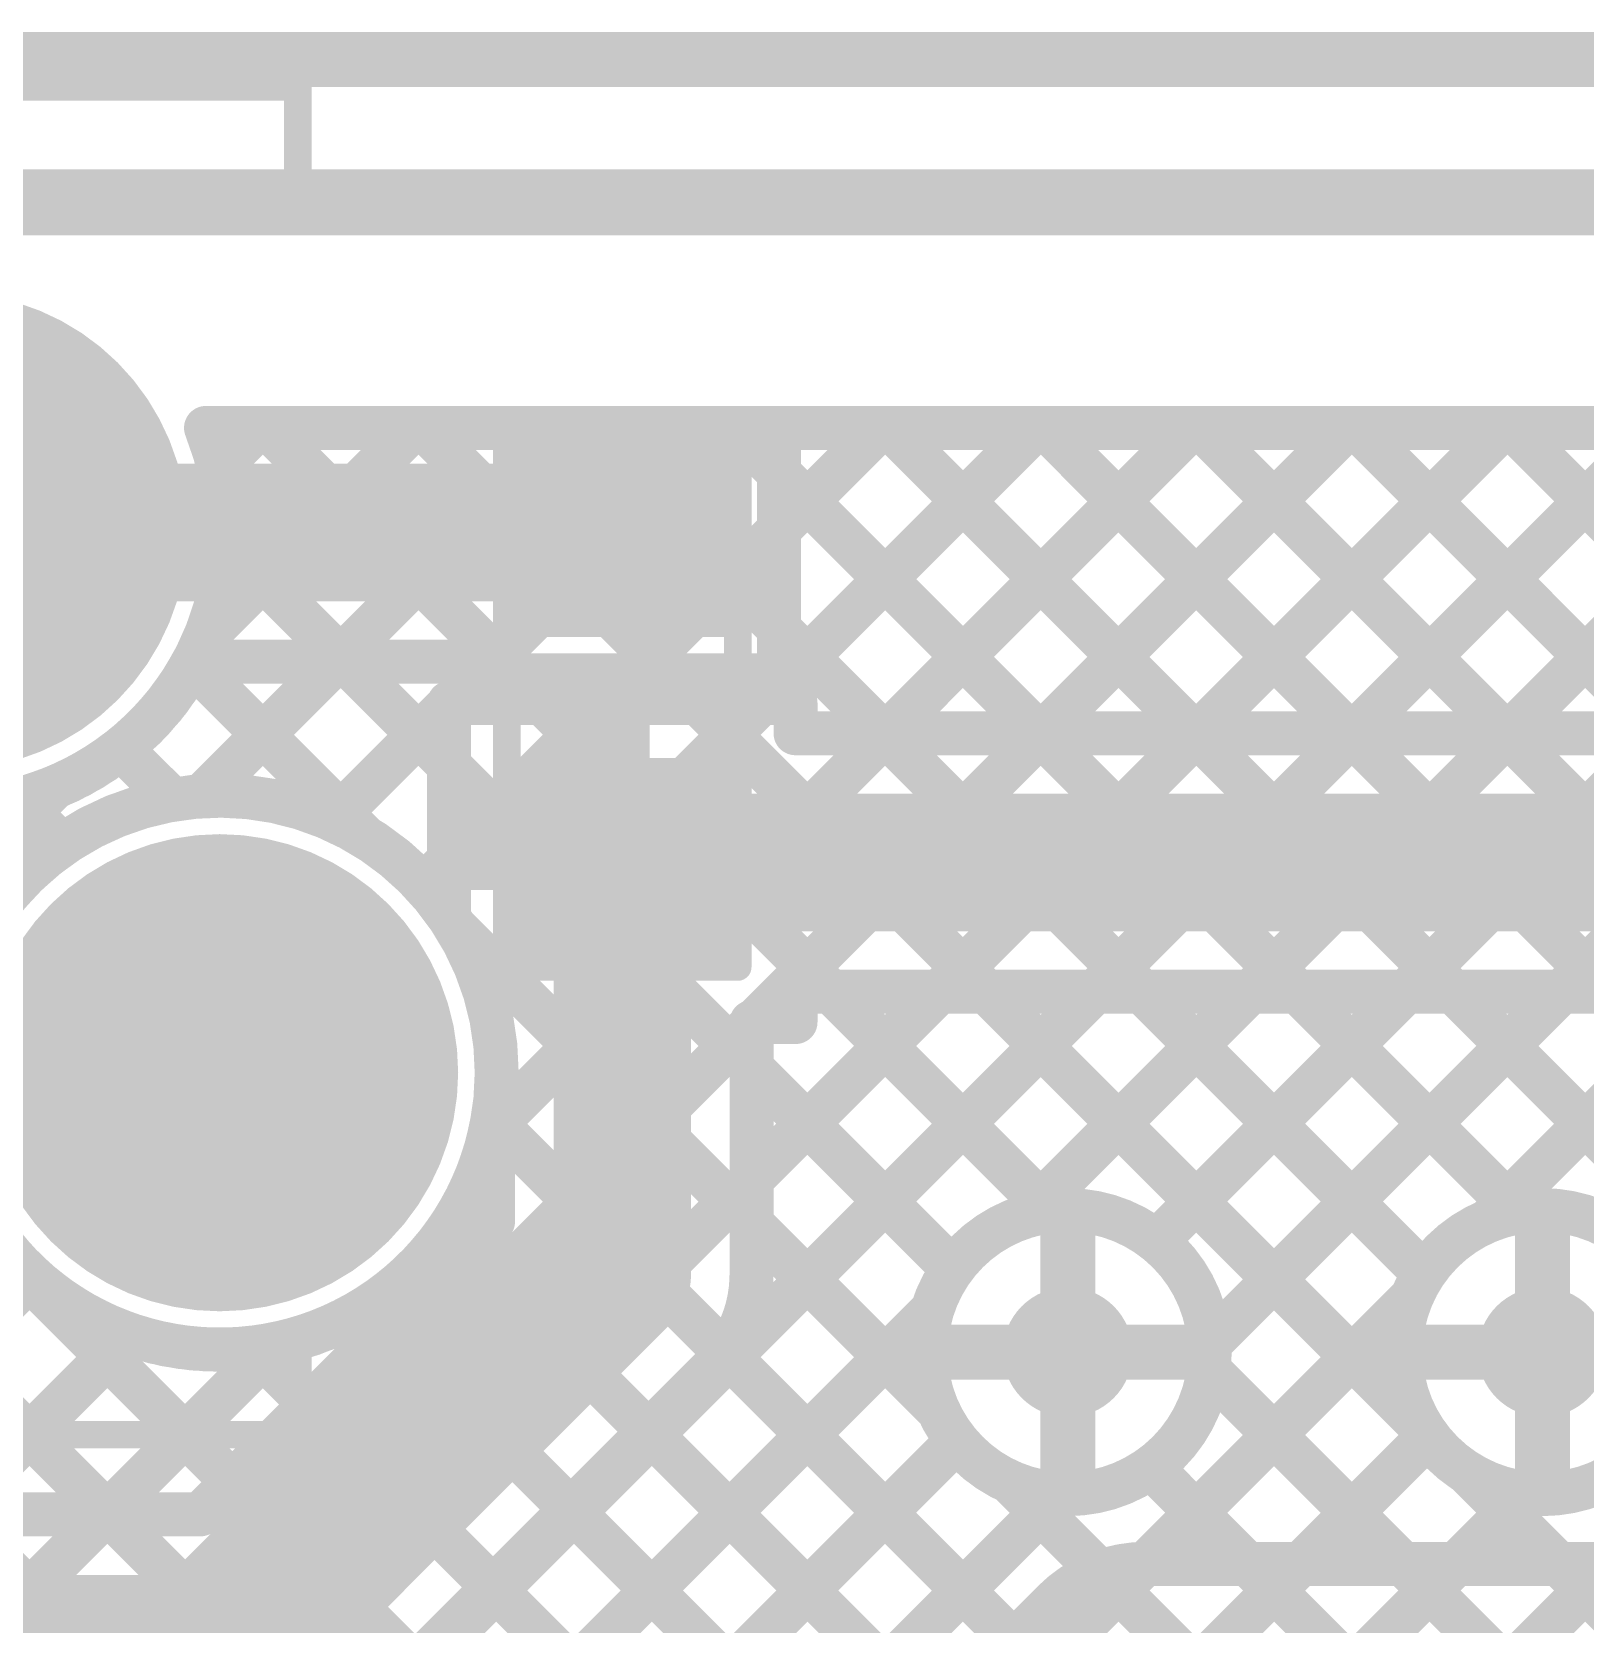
# Model space of a CAD drawing. Header units: millimetres. Extents: x 2.49 to 5.65, y 1.36 to 4.13.
# Drawn here: x 3.9036 to 4.1861, y 3.8405 to 4.13 of the extents above; entities that cross this region are included whole.
import ezdxf

# ---------------------------------------------------------------- set-up
doc = ezdxf.new("R2010")
doc.units = ezdxf.units.MM
doc.header["$MEASUREMENT"] = 0
for name, color, linetype in [('BottomLayer', 5, 'Continuous'), ('BottomSolder', 6, 'Continuous'), ('Mechanical2', 216, 'Continuous'), ('MultiLayer', 9, 'Continuous'), ('PadHoleLayer', 156, 'Continuous'), ('TopLayer', 1, 'Continuous'), ('TopOverlay', 2, 'Continuous'), ('TopPaste', 8, 'Continuous'), ('TopSolder', 216, 'Continuous'), ('ViaHoleLayer', 16, 'Continuous')]:
    doc.layers.add(name, color=color, linetype=linetype)

# ---------------------------------------------------------------- blocks, each defined once
blk = doc.blocks.new('SKHHLQA010_15')
at = {"layer": 'BottomLayer', "const_width": 0.03937}
for points in [[(-0.15748, 0.04921, 1), (-0.11811, 0.04921, 1)], [(0.11811, 0.04921, 1), (0.15748, 0.04921, 1)], [(-0.10827, -0.04921, 1), (-0.0689, -0.04921, 1)], [(0.0689, -0.04921, 1), (0.10827, -0.04921, 1)]]:
    blk.add_lwpolyline(points, format="xyb", close=True, dxfattribs=at)
at = {"layer": 'BottomSolder', "const_width": 0.04337}
for points in [[(-0.15948, 0.04921, 1), (-0.11611, 0.04921, 1)], [(0.11611, 0.04921, 1), (0.15948, 0.04921, 1)], [(-0.11027, -0.04921, 1), (-0.0669, -0.04921, 1)], [(0.0669, -0.04921, 1), (0.11027, -0.04921, 1)]]:
    blk.add_lwpolyline(points, format="xyb", close=True, dxfattribs=at)
at = {"layer": 'MultiLayer', "const_width": 0.03937}
for points in [[(-0.15748, 0.04921, 1), (-0.11811, 0.04921, 1)], [(0.11811, 0.04921, 1), (0.15748, 0.04921, 1)], [(-0.10827, -0.04921, 1), (-0.0689, -0.04921, 1)], [(0.0689, -0.04921, 1), (0.10827, -0.04921, 1)]]:
    blk.add_lwpolyline(points, format="xyb", close=True, dxfattribs=at)
at = {"layer": 'PadHoleLayer'}
for points, const_width in [([(-0.15059, 0.04921, 1), (-0.125, 0.04921, 1)], 0.02559), ([(0.125, 0.04921, 1), (0.15059, 0.04921, 1)], 0.02559), ([(-0.09843, -0.04921, 1), (-0.07874, -0.04921, 1)], 0.01969), ([(0.07874, -0.04921, 1), (0.09843, -0.04921, 1)], 0.01969)]:
    blk.add_lwpolyline(points, format="xyb", close=True, dxfattribs=dict(at, const_width=const_width))
at = {"layer": 'TopLayer', "const_width": 0.03937}
for points in [[(-0.15748, 0.04921, 1), (-0.11811, 0.04921, 1)], [(0.11811, 0.04921, 1), (0.15748, 0.04921, 1)], [(-0.10827, -0.04921, 1), (-0.0689, -0.04921, 1)], [(0.0689, -0.04921, 1), (0.10827, -0.04921, 1)]]:
    blk.add_lwpolyline(points, format="xyb", close=True, dxfattribs=at)
at = {"layer": 'TopOverlay'}
for p, q in [((-0.079, 0.04499), (-0.079, 0.02925)), ((-0.07113, 0.04499), (-0.079, 0.04499)), ((-0.0685, 0.04237), (-0.07113, 0.04499)), ((-0.00553, 0.04499), (-0.00553, 0.02925)), ((0.02595, 0.04499), (0.01546, 0.04499)), ((0.01546, 0.04499), (0.01546, 0.02925)), ((0.0417, 0.04499), (0.0417, 0.02925)), ((-0.0685, 0.03974), (-0.0685, 0.04237)), ((-0.07113, 0.03712), (-0.0685, 0.03974)), ((-0.06063, 0.03974), (-0.06326, 0.03712)), ((-0.05539, 0.03974), (-0.06063, 0.03974)), ((-0.05276, 0.03712), (-0.05539, 0.03974)), ((-0.04489, 0.03974), (-0.03964, 0.03974)), ((-0.03964, 0.03974), (-0.03702, 0.03712)), ((-0.03177, 0.03974), (-0.03177, 0.02925)), ((-0.02915, 0.03712), (-0.02652, 0.03974)), ((-0.02652, 0.03974), (-0.0239, 0.03974)), ((-0.01603, 0.03712), (-0.0134, 0.03974)), ((-0.0134, 0.03974), (-0.00553, 0.03974)), ((0.0312, 0.03712), (0.03382, 0.03974)), ((0.03382, 0.03974), (0.0417, 0.03974)), ((0.04957, 0.03974), (0.04694, 0.03712)), ((0.05744, 0.03974), (0.04957, 0.03974)), ((0.05744, 0.02662), (0.05744, 0.03974)), ((0.06269, 0.03712), (0.06531, 0.03974)), ((0.06531, 0.03974), (0.07056, 0.03974)), ((0.07056, 0.03974), (0.07318, 0.03712)), ((-0.07113, 0.03712), (-0.079, 0.03712)), ((-0.079, 0.03712), (-0.07113, 0.03712)), ((-0.0685, 0.0345), (-0.07113, 0.03712)), ((-0.06326, 0.03712), (-0.06326, 0.03187)), ((-0.05276, 0.03187), (-0.05276, 0.03712)), ((-0.03702, 0.03712), (-0.03702, 0.02925)), ((-0.03177, 0.0345), (-0.02915, 0.03712)), ((-0.01603, 0.03187), (-0.01603, 0.03712)), ((0.01546, 0.03712), (0.02071, 0.03712)), ((0.0312, 0.03187), (0.0312, 0.03712)), ((0.04694, 0.03712), (0.04694, 0.03187)), ((0.06269, 0.03187), (0.06269, 0.03712)), ((0.07318, 0.03712), (0.07318, 0.0345)), ((-0.07113, 0.02925), (-0.0685, 0.03187)), ((-0.0685, 0.03187), (-0.0685, 0.0345)), ((-0.06326, 0.03187), (-0.06063, 0.02925)), ((-0.05539, 0.02925), (-0.05276, 0.03187)), ((-0.04751, 0.03187), (-0.04489, 0.0345)), ((-0.04489, 0.02925), (-0.04751, 0.03187)), ((-0.04489, 0.0345), (-0.03702, 0.0345)), ((-0.03177, 0.02925), (-0.03177, 0.0345)), ((-0.0134, 0.02925), (-0.01603, 0.03187)), ((0.03382, 0.02925), (0.0312, 0.03187)), ((0.04694, 0.03187), (0.04957, 0.02925)), ((0.07318, 0.0345), (0.06269, 0.0345)), ((0.06531, 0.02925), (0.06269, 0.03187)), ((-0.079, 0.02925), (-0.07113, 0.02925)), ((-0.06063, 0.02925), (-0.05539, 0.02925)), ((-0.03702, 0.02925), (-0.04489, 0.02925)), ((-0.00553, 0.02925), (-0.0134, 0.02925)), ((0.01546, 0.02925), (0.02595, 0.02925)), ((0.0417, 0.02925), (0.03382, 0.02925)), ((0.04957, 0.02925), (0.05744, 0.02925)), ((0.07056, 0.02925), (0.06531, 0.02925)), ((0.05481, 0.024), (0.05744, 0.02662)), ((0.05219, 0.024), (0.05481, 0.024))]:
    blk.add_line(p, q, dxfattribs=at)
for points, const_width in [([(0.152, 0.115), (-0.152, 0.115)], 0.005), ([(-0.152, 0.115), (-0.152, 0.097)], 0.005), ([(0.152, 0.115), (0.152, 0.097)], 0.005), ([(-0.001, -0.061), (-0.001, -0.091)], 0.01), ([(-0.001, -0.091), (-0.018, -0.091)], 0.01), ([(-0.001, -0.108), (-0.018, -0.091)], 0.01), ([(0.016, -0.091), (-0.001, -0.091)], 0.01), ([(0.015, -0.092), (-0.001, -0.108)], 0.01), ([(-0.152, -0.112), (-0.152, -0.13)], 0.005), ([(0.152, -0.112), (0.152, -0.13)], 0.005), ([(0.152, -0.13), (-0.152, -0.13)], 0.005)]:
    blk.add_lwpolyline(points, dxfattribs=dict(at, const_width=const_width))
for points, const_width in [([(-0.15325, 0.115, 1), (-0.15075, 0.115, 1)], 0.0025), ([(-0.15325, 0.115, 1), (-0.15075, 0.115, 1)], 0.0025), ([(0.15075, 0.115, 1), (0.15325, 0.115, 1)], 0.0025), ([(0.15075, 0.115, 1), (0.15325, 0.115, 1)], 0.0025), ([(-0.15325, 0.097, 1), (-0.15075, 0.097, 1)], 0.0025), ([(0.15075, 0.097, 1), (0.15325, 0.097, 1)], 0.0025), ([(-0.0035, -0.061, 1), (0.0015, -0.061, 1)], 0.005), ([(-0.0205, -0.091, 1), (-0.0155, -0.091, 1)], 0.005), ([(-0.0205, -0.091, 1), (-0.0155, -0.091, 1)], 0.005), ([(-0.0035, -0.091, 1), (0.0015, -0.091, 1)], 0.005), ([(-0.0035, -0.091, 1), (0.0015, -0.091, 1)], 0.005), ([(-0.0035, -0.091, 1), (0.0015, -0.091, 1)], 0.005), ([(0.0135, -0.091, 1), (0.0185, -0.091, 1)], 0.005), ([(0.0125, -0.092, 1), (0.0175, -0.092, 1)], 0.005), ([(-0.0035, -0.108, 1), (0.0015, -0.108, 1)], 0.005), ([(-0.0035, -0.108, 1), (0.0015, -0.108, 1)], 0.005), ([(-0.15325, -0.112, 1), (-0.15075, -0.112, 1)], 0.0025), ([(0.15075, -0.112, 1), (0.15325, -0.112, 1)], 0.0025), ([(-0.15325, -0.13, 1), (-0.15075, -0.13, 1)], 0.0025), ([(-0.15325, -0.13, 1), (-0.15075, -0.13, 1)], 0.0025), ([(0.15075, -0.13, 1), (0.15325, -0.13, 1)], 0.0025), ([(0.15075, -0.13, 1), (0.15325, -0.13, 1)], 0.0025)]:
    blk.add_lwpolyline(points, format="xyb", close=True, dxfattribs=dict(at, const_width=const_width))
at = {"layer": 'TopSolder', "const_width": 0.04337}
for points in [[(-0.15948, 0.04921, 1), (-0.11611, 0.04921, 1)], [(0.11611, 0.04921, 1), (0.15948, 0.04921, 1)], [(-0.11027, -0.04921, 1), (-0.0669, -0.04921, 1)], [(0.0669, -0.04921, 1), (0.11027, -0.04921, 1)]]:
    blk.add_lwpolyline(points, format="xyb", close=True, dxfattribs=at)
blk = doc.blocks.new('R__0603_46')
at = {"layer": 'TopLayer'}
for points in [[(-0.045, 0.0175), (-0.045, -0.0175), (-0.015, 0.0175), (-0.015, -0.0175)], [(0.015, 0.0175), (0.015, -0.0175), (0.045, 0.0175), (0.045, -0.0175)]]:
    blk.add_solid(points, dxfattribs=at)
at = {"layer": 'TopOverlay', "const_width": 0.005}
for points in [[(-0.049, -0.021), (-0.049, 0.021)], [(0.049, 0.021), (-0.049, 0.021)], [(0.049, -0.021), (0.049, 0.021)], [(0.049, -0.021), (-0.049, -0.021)]]:
    blk.add_lwpolyline(points, dxfattribs=at)
at = {"layer": 'TopOverlay', "const_width": 0.0025}
for points in [[(-0.05025, 0.021, 1), (-0.04775, 0.021, 1)], [(-0.05025, 0.021, 1), (-0.04775, 0.021, 1)], [(0.04775, 0.021, 1), (0.05025, 0.021, 1)], [(0.04775, 0.021, 1), (0.05025, 0.021, 1)], [(-0.05025, -0.021, 1), (-0.04775, -0.021, 1)], [(-0.05025, -0.021, 1), (-0.04775, -0.021, 1)], [(0.04775, -0.021, 1), (0.05025, -0.021, 1)], [(0.04775, -0.021, 1), (0.05025, -0.021, 1)]]:
    blk.add_lwpolyline(points, format="xyb", close=True, dxfattribs=at)
at = {"layer": 'TopPaste'}
for points in [[(-0.045, 0.0175), (-0.045, -0.0175), (-0.015, 0.0175), (-0.015, -0.0175)], [(0.015, 0.0175), (0.015, -0.0175), (0.045, 0.0175), (0.045, -0.0175)]]:
    blk.add_solid(points, dxfattribs=at)
at = {"layer": 'TopSolder'}
for points in [[(-0.049, 0.0215), (-0.049, -0.0215), (-0.011, 0.0215), (-0.011, -0.0215)], [(0.011, 0.0215), (0.011, -0.0215), (0.049, 0.0215), (0.049, -0.0215)]]:
    blk.add_solid(points, dxfattribs=at)

msp = doc.modelspace()

# ---------------------------------------------------------------- linework, layer by layer
at = {"layer": 'BottomLayer'}
for points, const_width in [([(3.54548, 4.099), (4.324, 4.099)], 0.012), ([(3.8545, 3.74136), (4.17114, 4.058)], 0.008), ([(3.8545, 3.71308), (4.19942, 4.058)], 0.008), ([(3.8545, 3.76965), (4.14285, 4.058)], 0.008), ([(3.93448, 3.99105), (4.00143, 4.058)], 0.008), ([(3.93514, 4.02), (3.97315, 4.058)], 0.008), ([(3.93532, 4.058), (4.34096, 4.058)], 0.008), ([(3.93761, 4.05075), (3.94486, 4.058)], 0.008), ([(3.94645, 4.058), (4.08883, 3.91562)], 0.008), ([(3.95844, 3.98673), (4.02971, 4.058)], 0.008), ([(3.97473, 4.058), (4.1565, 3.87623)], 0.008), ([(3.97488, 3.97488), (4.058, 4.058)], 0.008), ([(3.98543, 3.95715), (4.08628, 4.058)], 0.008), ([(3.98711, 3.93055), (4.11457, 4.058)], 0.008), ([(4.00302, 4.058), (4.15679, 3.90422)], 0.008), ([(4.0313, 4.058), (4.17388, 3.91542)], 0.008), ([(4.05959, 4.058), (4.26609, 3.8515)], 0.008), ([(4.08436, 3.91465), (4.2277, 4.058)], 0.008), ([(4.08787, 4.058), (4.24256, 3.90332)], 0.008), ([(4.10814, 3.91015), (4.25599, 4.058)], 0.008), ([(4.11616, 4.058), (4.25898, 3.91518)], 0.008), ([(4.11777, 3.89149), (4.28427, 4.058)], 0.008), ([(4.14444, 4.058), (4.35094, 3.8515)], 0.008), ([(4.16837, 3.91381), (4.31256, 4.058)], 0.008), ([(4.17272, 4.058), (4.32835, 3.90238)], 0.008), ([(3.93891, 4.03725), (4.07107, 3.9051)], 0.008), ([(3.9328, 4.01508), (3.9642, 3.98368)], 0.008), ([(3.91986, 3.99973), (3.92918, 3.99042)], 0.008), ([(3.8545, 3.93935), (3.9078, 3.99265)], 0.008), ([(3.90093, 3.99038), (3.90912, 3.9822)], 0.008), ([(3.98069, 3.96719), (4.06845, 3.87943)], 0.008), ([(3.8545, 3.95196), (4.02561, 3.78085)], 0.008), ([(3.98742, 3.93217), (4.08218, 3.83742)], 0.008), ([(3.8545, 3.92368), (4.01147, 3.7667)], 0.008), ([(4.092, 3.89), (4.092, 3.91181)], 0.01), ([(4.17833, 3.89), (4.17833, 3.91181)], 0.01), ([(3.9792, 3.91211), (4.06804, 3.82327)], 0.008), ([(3.8545, 3.8545), (3.90371, 3.90371)], 0.008), ([(3.96478, 3.89825), (4.0539, 3.80913)], 0.008), ([(4.10606, 3.8515), (4.15452, 3.89997)], 0.008), ([(3.8545, 3.6848), (4.06735, 3.89764)], 0.008), ([(3.8545, 3.89539), (3.99733, 3.75256)], 0.008), ([(3.8545, 3.82622), (3.92143, 3.89315)], 0.008), ([(3.8545, 3.79793), (3.94804, 3.89147)], 0.008), ([(3.94395, 3.89079), (4.03976, 3.79499)], 0.008), ([(4.07019, 3.89), (4.092, 3.89)], 0.01), ([(4.092, 3.86819), (4.092, 3.89)], 0.01), ([(4.092, 3.89), (4.11381, 3.89)], 0.01), ([(4.15652, 3.89), (4.17833, 3.89)], 0.01), ([(4.17833, 3.89), (4.20014, 3.89)], 0.01), ([(4.17833, 3.86819), (4.17833, 3.89)], 0.01), ([(4.11762, 3.88683), (4.15295, 3.8515)], 0.008), ([(4.13434, 3.8515), (4.15754, 3.8747)], 0.008), ([(3.8545, 3.65651), (4.07185, 3.87386)], 0.008), ([(4.1071, 3.86907), (4.12467, 3.8515)], 0.008), ([(4.08143, 3.86645), (4.09784, 3.85004)], 0.008), ([(4.16457, 3.86817), (4.18123, 3.8515)], 0.008), ([(3.8545, 3.62823), (4.09051, 3.86423)], 0.008), ([(4.16263, 3.8515), (4.17547, 3.86435)], 0.008), ([(4.106, 3.8515), (4.55, 3.8515)], 0.008), ([(3.8545, 3.60973), (4.08937, 3.8446)], 0.008)]:
    msp.add_lwpolyline(points, dxfattribs=dict(at, const_width=const_width))
for points, const_width in [([(3.93332, 4.058, 1), (3.93732, 4.058, 1)], 0.004), ([(3.93332, 4.058, 1), (3.93732, 4.058, 1)], 0.004), ([(3.94286, 4.058, 1), (3.94686, 4.058, 1)], 0.004), ([(3.94445, 4.058, 1), (3.94845, 4.058, 1)], 0.004), ([(3.97115, 4.058, 1), (3.97515, 4.058, 1)], 0.004), ([(3.97273, 4.058, 1), (3.97673, 4.058, 1)], 0.004), ([(3.99943, 4.058, 1), (4.00343, 4.058, 1)], 0.004), ([(4.00102, 4.058, 1), (4.00502, 4.058, 1)], 0.004), ([(4.02771, 4.058, 1), (4.03171, 4.058, 1)], 0.004), ([(4.0293, 4.058, 1), (4.0333, 4.058, 1)], 0.004), ([(4.056, 4.058, 1), (4.06, 4.058, 1)], 0.004), ([(4.05759, 4.058, 1), (4.06159, 4.058, 1)], 0.004), ([(4.08428, 4.058, 1), (4.08828, 4.058, 1)], 0.004), ([(4.08587, 4.058, 1), (4.08987, 4.058, 1)], 0.004), ([(4.11257, 4.058, 1), (4.11657, 4.058, 1)], 0.004), ([(4.11416, 4.058, 1), (4.11816, 4.058, 1)], 0.004), ([(4.14085, 4.058, 1), (4.14485, 4.058, 1)], 0.004), ([(4.14244, 4.058, 1), (4.14644, 4.058, 1)], 0.004), ([(4.16914, 4.058, 1), (4.17314, 4.058, 1)], 0.004), ([(4.17072, 4.058, 1), (4.17472, 4.058, 1)], 0.004), ([(3.93561, 4.05075, 1), (3.93961, 4.05075, 1)], 0.004), ([(3.93691, 4.03725, 1), (3.94091, 4.03725, 1)], 0.004), ([(3.93695, 4.03921, 1), (3.94095, 4.03921, 1)], 0.004), ([(3.93695, 4.03921, 1), (3.94095, 4.03921, 1)], 0.004), ([(3.93314, 4.02, 1), (3.93714, 4.02, 1)], 0.004), ([(3.9308, 4.01508, 1), (3.9348, 4.01508, 1)], 0.004), ([(3.91786, 3.99973, 1), (3.92186, 3.99973, 1)], 0.004), ([(3.98817, 3.94079, 1), (3.88743, 3.94079, 1)], 0.008), ([(3.9058, 3.99265, 1), (3.9098, 3.99265, 1)], 0.004), ([(3.92718, 3.99042, 1), (3.93118, 3.99042, 1)], 0.004), ([(3.93248, 3.99105, 1), (3.93648, 3.99105, 1)], 0.004), ([(3.89893, 3.99038, 1), (3.90293, 3.99038, 1)], 0.004), ([(3.95644, 3.98673, 1), (3.96044, 3.98673, 1)], 0.004), ([(3.90712, 3.9822, 1), (3.91112, 3.9822, 1)], 0.004), ([(3.9622, 3.98368, 1), (3.9662, 3.98368, 1)], 0.004), ([(3.97288, 3.97488, 1), (3.97688, 3.97488, 1)], 0.004), ([(3.97869, 3.96719, 1), (3.98269, 3.96719, 1)], 0.004), ([(3.98343, 3.95715, 1), (3.98743, 3.95715, 1)], 0.004), ([(3.98617, 3.94079, 1), (3.99017, 3.94079, 1)], 0.004), ([(3.98511, 3.93055, 1), (3.98911, 3.93055, 1)], 0.004), ([(3.98542, 3.93217, 1), (3.98942, 3.93217, 1)], 0.004), ([(4.11781, 3.89, 1), (4.06619, 3.89, 1)], 0.008), ([(4.08683, 3.91562, 1), (4.09083, 3.91562, 1)], 0.004), ([(4.20414, 3.89, 1), (4.15252, 3.89, 1)], 0.008), ([(4.17188, 3.91542, 1), (4.17588, 3.91542, 1)], 0.004), ([(4.08236, 3.91465, 1), (4.08636, 3.91465, 1)], 0.004), ([(4.0895, 3.91181, 1), (4.0945, 3.91181, 1)], 0.005), ([(4.16637, 3.91381, 1), (4.17037, 3.91381, 1)], 0.004), ([(4.17583, 3.91181, 1), (4.18083, 3.91181, 1)], 0.005), ([(3.9772, 3.91211, 1), (3.9812, 3.91211, 1)], 0.004), ([(4.10614, 3.91015, 1), (4.11014, 3.91015, 1)], 0.004), ([(3.90171, 3.90371, 1), (3.90571, 3.90371, 1)], 0.004), ([(4.06907, 3.9051, 1), (4.07307, 3.9051, 1)], 0.004), ([(4.15479, 3.90422, 1), (4.15879, 3.90422, 1)], 0.004), ([(3.96278, 3.89825, 1), (3.96678, 3.89825, 1)], 0.004), ([(4.08609, 3.89, 1), (4.09791, 3.89, 1)], 0.01181), ([(4.15252, 3.89997, 1), (4.15652, 3.89997, 1)], 0.004), ([(4.17243, 3.89, 1), (4.18424, 3.89, 1)], 0.01181), ([(4.06535, 3.89764, 1), (4.06935, 3.89764, 1)], 0.004), ([(3.91943, 3.89315, 1), (3.92343, 3.89315, 1)], 0.004), ([(3.94195, 3.89079, 1), (3.94595, 3.89079, 1)], 0.004), ([(3.94604, 3.89147, 1), (3.95004, 3.89147, 1)], 0.004), ([(4.06419, 3.89, 1), (4.06819, 3.89, 1)], 0.004), ([(4.06769, 3.89, 1), (4.07269, 3.89, 1)], 0.005), ([(4.0895, 3.89, 1), (4.0945, 3.89, 1)], 0.005), ([(4.0895, 3.89, 1), (4.0945, 3.89, 1)], 0.005), ([(4.0895, 3.89, 1), (4.0945, 3.89, 1)], 0.005), ([(4.0895, 3.89, 1), (4.0945, 3.89, 1)], 0.005), ([(4.11131, 3.89, 1), (4.11631, 3.89, 1)], 0.005), ([(4.11577, 3.89149, 1), (4.11977, 3.89149, 1)], 0.004), ([(4.11581, 3.89, 1), (4.11981, 3.89, 1)], 0.004), ([(4.15052, 3.89, 1), (4.15452, 3.89, 1)], 0.004), ([(4.15402, 3.89, 1), (4.15902, 3.89, 1)], 0.005), ([(4.17583, 3.89, 1), (4.18083, 3.89, 1)], 0.005), ([(4.17583, 3.89, 1), (4.18083, 3.89, 1)], 0.005), ([(4.17583, 3.89, 1), (4.18083, 3.89, 1)], 0.005), ([(4.17583, 3.89, 1), (4.18083, 3.89, 1)], 0.005), ([(4.11562, 3.88683, 1), (4.11962, 3.88683, 1)], 0.004), ([(4.06645, 3.87943, 1), (4.07045, 3.87943, 1)], 0.004), ([(4.1545, 3.87623, 1), (4.1585, 3.87623, 1)], 0.004), ([(4.15554, 3.8747, 1), (4.15954, 3.8747, 1)], 0.004), ([(4.06985, 3.87386, 1), (4.07385, 3.87386, 1)], 0.004), ([(4.0895, 3.86819, 1), (4.0945, 3.86819, 1)], 0.005), ([(4.1051, 3.86907, 1), (4.1091, 3.86907, 1)], 0.004), ([(4.17583, 3.86819, 1), (4.18083, 3.86819, 1)], 0.005), ([(4.07943, 3.86645, 1), (4.08343, 3.86645, 1)], 0.004), ([(4.16257, 3.86817, 1), (4.16657, 3.86817, 1)], 0.004), ([(4.08851, 3.86423, 1), (4.09251, 3.86423, 1)], 0.004), ([(4.17347, 3.86435, 1), (4.17747, 3.86435, 1)], 0.004), ([(4.104, 3.8515, 1), (4.108, 3.8515, 1)], 0.004), ([(4.104, 3.8515, 1), (4.108, 3.8515, 1)], 0.004), ([(4.104, 3.8515, 1), (4.108, 3.8515, 1)], 0.004), ([(4.10406, 3.8515, 1), (4.10806, 3.8515, 1)], 0.004), ([(4.12267, 3.8515, 1), (4.12667, 3.8515, 1)], 0.004), ([(4.13234, 3.8515, 1), (4.13634, 3.8515, 1)], 0.004), ([(4.15095, 3.8515, 1), (4.15495, 3.8515, 1)], 0.004), ([(4.16063, 3.8515, 1), (4.16463, 3.8515, 1)], 0.004), ([(4.17923, 3.8515, 1), (4.18323, 3.8515, 1)], 0.004), ([(4.09584, 3.85004, 1), (4.09984, 3.85004, 1)], 0.004), ([(4.08737, 3.8446, 1), (4.09137, 3.8446, 1)], 0.004), ([(4.08737, 3.8446, 1), (4.09137, 3.8446, 1)], 0.004), ([(4.08738, 3.84462, 1), (4.09138, 3.84462, 1)], 0.004), ([(4.08018, 3.83742, 1), (4.08418, 3.83742, 1)], 0.004)]:
    msp.add_lwpolyline(points, format="xyb", close=True, dxfattribs=dict(at, const_width=const_width))
at = {"layer": 'BottomLayer', "const_width": 0.008}
for points in [[(3.93532, 4.058, -0.095848), (3.93895, 4.03921)], [(3.93895, 4.03921, -0.50508), (3.8737, 3.99109)], [(4.08937, 3.8446, -0.199188), (4.106, 3.8515)], [(4.08938, 3.84462, -0.198912), (4.106, 3.8515)]]:
    msp.add_lwpolyline(points, format="xyb", dxfattribs=at)
at = {"layer": 'Mechanical2', "const_width": 0.01}
msp.add_lwpolyline([(2.495, 4.125), (5.64461, 4.125)], dxfattribs=at)
at = {"layer": 'MultiLayer', "const_width": 0.01181}
for points in [[(4.08609, 3.89, 1), (4.09791, 3.89, 1)], [(4.17243, 3.89, 1), (4.18424, 3.89, 1)]]:
    msp.add_lwpolyline(points, format="xyb", close=True, dxfattribs=at)
at = {"layer": 'TopLayer', "const_width": 0.008}
for points in [[(3.93302, 4.0155, -0.947438), (3.84185, 4.058)], [(3.9875, 3.93263, -5.213376), (3.9795, 3.96903)], [(4.0345, 3.904, -0.199188), (4.0276, 3.88737)], [(4.0345, 3.904, -0.198912), (4.02762, 3.88738)]]:
    msp.add_lwpolyline(points, format="xyb", dxfattribs=at)
at = {"layer": 'TopLayer'}
for points, const_width in [([(4.03628, 4.008), (4.08628, 4.058)], 0.008), ([(4.0395, 4.0395), (4.058, 4.058)], 0.008), ([(4.0395, 4.058), (4.366, 4.058)], 0.008), ([(4.0395, 4.013), (4.0395, 4.058)], 0.008), ([(4.05907, 4.0025), (4.11457, 4.058)], 0.008), ([(4.05959, 4.058), (4.11509, 4.0025)], 0.008), ([(4.08735, 4.0025), (4.14285, 4.058)], 0.008), ([(4.08787, 4.058), (4.14337, 4.0025)], 0.008), ([(4.11564, 4.0025), (4.17114, 4.058)], 0.008), ([(4.11616, 4.058), (4.17166, 4.0025)], 0.008), ([(4.14392, 4.0025), (4.19942, 4.058)], 0.008), ([(4.14444, 4.058), (4.19994, 4.0025)], 0.008), ([(4.1722, 4.0025), (4.2277, 4.058)], 0.008), ([(4.17272, 4.058), (4.22822, 4.0025)], 0.008), ([(4.0395, 4.0498), (4.0868, 4.0025)], 0.008), ([(3.8888, 4.039), (4.011, 4.039)], 0.025), ([(3.76145, 4.04501), (3.94011, 3.86635)], 0.008), ([(3.75804, 4.02014), (3.91768, 3.8605)], 0.008), ([(4.0395, 4.02152), (4.05852, 4.0025)], 0.008), ([(3.9328, 4.01508), (3.9642, 3.98368)], 0.008), ([(3.93302, 4.0155), (3.9825, 4.0155)], 0.008), ([(3.93448, 3.99105), (3.95893, 4.0155)], 0.008), ([(3.96067, 4.0155), (3.9795, 3.99667)], 0.008), ([(3.97971, 4.008), (3.98471, 4.013)], 0.008), ([(3.9825, 4.013), (4.0395, 4.013)], 0.008), ([(3.99145, 4.013), (3.99645, 4.008)], 0.008), ([(4.008, 4.008), (4.013, 4.013)], 0.008), ([(4.01973, 4.013), (4.02473, 4.008)], 0.008), ([(3.95844, 3.98673), (3.9795, 4.00779)], 0.008), ([(3.9795, 4.008), (4.0425, 4.008)], 0.008), ([(3.9795, 3.96903), (3.9795, 4.008)], 0.008), ([(4.0425, 4.0025), (4.0425, 4.008)], 0.008), ([(4.011, 3.979), (4.011, 4.004)], 0.01), ([(4.0425, 4.0025), (4.426, 4.0025)], 0.008), ([(3.91986, 3.99973), (3.92918, 3.99042)], 0.008), ([(3.77565, 3.8605), (3.9078, 3.99265)], 0.008), ([(3.90093, 3.99038), (3.90912, 3.9822)], 0.008), ([(4.011, 3.979), (4.489, 3.979)], 0.025), ([(4.011, 3.904), (4.011, 3.979)], 0.025), ([(3.97488, 3.97488), (3.9795, 3.9795)], 0.008), ([(3.9835, 3.979), (4.011, 3.979)], 0.01), ([(3.66192, 3.5205), (4.09692, 3.9555)], 0.008), ([(4.0345, 3.92136), (4.06864, 3.9555)], 0.008), ([(4.0425, 3.9555), (4.489, 3.9555)], 0.008), ([(4.0425, 3.95), (4.0425, 3.9555)], 0.008), ([(4.04895, 3.9555), (4.08883, 3.91562)], 0.008), ([(4.07723, 3.9555), (4.1565, 3.87623)], 0.008), ([(4.08436, 3.91465), (4.1252, 3.9555)], 0.008), ([(4.10552, 3.9555), (4.15679, 3.90422)], 0.008), ([(4.10814, 3.91015), (4.15349, 3.9555)], 0.008), ([(4.11777, 3.89149), (4.18177, 3.9555)], 0.008), ([(4.1338, 3.9555), (4.17388, 3.91542)], 0.008), ([(4.16209, 3.9555), (5.174, 2.94359)], 0.008), ([(4.16837, 3.91381), (4.21006, 3.9555)], 0.008), ([(4.0345, 3.95), (4.0425, 3.95)], 0.008), ([(4.0345, 3.904), (4.0345, 3.95)], 0.008), ([(4.0345, 3.94167), (4.07107, 3.9051)], 0.008), ([(3.9875, 3.91373), (3.9875, 3.93263)], 0.008), ([(3.93427, 3.8605), (3.9875, 3.91373)], 0.008), ([(3.944, 3.837), (4.011, 3.904)], 0.025), ([(4.0345, 3.91338), (4.06845, 3.87943)], 0.008), ([(4.092, 3.89), (4.092, 3.91181)], 0.01), ([(4.17833, 3.89), (4.17833, 3.91181)], 0.01), ([(3.9792, 3.91211), (3.98254, 3.90877)], 0.008), ([(3.8605, 3.8605), (3.90371, 3.90371)], 0.008), ([(3.85991, 3.5205), (4.24231, 3.9029)], 0.008), ([(3.77506, 3.5205), (4.15452, 3.89997)], 0.008), ([(3.96478, 3.89825), (3.9684, 3.89463)], 0.008), ([(3.69021, 3.5205), (4.06735, 3.89764)], 0.008), ([(3.88878, 3.8605), (3.92143, 3.89315)], 0.008), ([(3.91707, 3.8605), (3.94804, 3.89147)], 0.008), ([(3.94395, 3.89079), (3.95425, 3.88049)], 0.008), ([(4.02976, 3.88984), (4.97464, 2.94496)], 0.008), ([(4.07019, 3.89), (4.092, 3.89)], 0.01), ([(4.092, 3.89), (4.11381, 3.89)], 0.01), ([(4.092, 3.86819), (4.092, 3.89)], 0.01), ([(4.15652, 3.89), (4.17833, 3.89)], 0.01), ([(4.17833, 3.89), (4.20014, 3.89)], 0.01), ([(4.17833, 3.86819), (4.17833, 3.89)], 0.01), ([(3.96063, 3.8204), (4.0276, 3.88737)], 0.008), ([(4.11762, 3.88683), (5.05949, 2.94496)], 0.008), ([(3.80335, 3.5205), (4.15754, 3.8747)], 0.008), ([(4.01577, 3.87554), (4.94636, 2.94496)], 0.008), ([(3.71849, 3.5205), (4.07185, 3.87386)], 0.008), ([(4.1071, 3.86907), (5.03121, 2.94496)], 0.008), ([(4.08143, 3.86645), (5.00292, 2.94496)], 0.008), ([(4.16457, 3.86817), (5.08778, 2.94496)], 0.008), ([(3.74678, 3.5205), (4.09051, 3.86423)], 0.008), ([(3.83163, 3.5205), (4.17547, 3.86435)], 0.008), ([(3.612, 3.8605), (3.93427, 3.8605)], 0.008), ([(4.00163, 3.8614), (4.91807, 2.94496)], 0.008), ([(3.98749, 3.84726), (4.31424, 3.5205)], 0.008), ([(3.568, 3.837), (3.944, 3.837)], 0.025)]:
    msp.add_lwpolyline(points, dxfattribs=dict(at, const_width=const_width))
for points, const_width in [([(4.0375, 4.058, 1), (4.0415, 4.058, 1)], 0.004), ([(4.0375, 4.058, 1), (4.0415, 4.058, 1)], 0.004), ([(4.056, 4.058, 1), (4.06, 4.058, 1)], 0.004), ([(4.05759, 4.058, 1), (4.06159, 4.058, 1)], 0.004), ([(4.08428, 4.058, 1), (4.08828, 4.058, 1)], 0.004), ([(4.08587, 4.058, 1), (4.08987, 4.058, 1)], 0.004), ([(4.11257, 4.058, 1), (4.11657, 4.058, 1)], 0.004), ([(4.11416, 4.058, 1), (4.11816, 4.058, 1)], 0.004), ([(4.14085, 4.058, 1), (4.14485, 4.058, 1)], 0.004), ([(4.14244, 4.058, 1), (4.14644, 4.058, 1)], 0.004), ([(4.16914, 4.058, 1), (4.17314, 4.058, 1)], 0.004), ([(4.17072, 4.058, 1), (4.17472, 4.058, 1)], 0.004), ([(4.0375, 4.0498, 1), (4.0415, 4.0498, 1)], 0.004), ([(4.00475, 4.039, 1), (4.01725, 4.039, 1)], 0.0125), ([(4.0375, 4.0395, 1), (4.0415, 4.0395, 1)], 0.004), ([(4.0375, 4.02152, 1), (4.0415, 4.02152, 1)], 0.004), ([(3.9308, 4.01508, 1), (3.9348, 4.01508, 1)], 0.004), ([(3.93102, 4.0155, 1), (3.93502, 4.0155, 1)], 0.004), ([(3.93102, 4.0155, 1), (3.93502, 4.0155, 1)], 0.004), ([(3.95693, 4.0155, 1), (3.96093, 4.0155, 1)], 0.004), ([(3.95867, 4.0155, 1), (3.96267, 4.0155, 1)], 0.004), ([(3.9805, 4.0155, 1), (3.9845, 4.0155, 1)], 0.004), ([(3.9805, 4.013, 1), (3.9845, 4.013, 1)], 0.004), ([(3.98271, 4.013, 1), (3.98671, 4.013, 1)], 0.004), ([(3.98945, 4.013, 1), (3.99345, 4.013, 1)], 0.004), ([(4.011, 4.013, 1), (4.015, 4.013, 1)], 0.004), ([(4.01773, 4.013, 1), (4.02173, 4.013, 1)], 0.004), ([(4.0375, 4.013, 1), (4.0415, 4.013, 1)], 0.004), ([(4.0375, 4.013, 1), (4.0415, 4.013, 1)], 0.004), ([(3.9775, 4.008, 1), (3.9815, 4.008, 1)], 0.004), ([(3.9775, 4.008, 1), (3.9815, 4.008, 1)], 0.004), ([(3.9775, 4.00779, 1), (3.9815, 4.00779, 1)], 0.004), ([(3.97771, 4.008, 1), (3.98171, 4.008, 1)], 0.004), ([(3.99445, 4.008, 1), (3.99845, 4.008, 1)], 0.004), ([(4.006, 4.008, 1), (4.01, 4.008, 1)], 0.004), ([(4.02273, 4.008, 1), (4.02673, 4.008, 1)], 0.004), ([(4.03428, 4.008, 1), (4.03828, 4.008, 1)], 0.004), ([(4.0405, 4.008, 1), (4.0445, 4.008, 1)], 0.004), ([(4.0405, 4.008, 1), (4.0445, 4.008, 1)], 0.004), ([(4.0085, 4.004, 1), (4.0135, 4.004, 1)], 0.005), ([(4.0405, 4.0025, 1), (4.0445, 4.0025, 1)], 0.004), ([(4.0405, 4.0025, 1), (4.0445, 4.0025, 1)], 0.004), ([(4.05652, 4.0025, 1), (4.06052, 4.0025, 1)], 0.004), ([(4.05707, 4.0025, 1), (4.06107, 4.0025, 1)], 0.004), ([(4.0848, 4.0025, 1), (4.0888, 4.0025, 1)], 0.004), ([(4.08535, 4.0025, 1), (4.08935, 4.0025, 1)], 0.004), ([(4.11309, 4.0025, 1), (4.11709, 4.0025, 1)], 0.004), ([(4.11364, 4.0025, 1), (4.11764, 4.0025, 1)], 0.004), ([(4.14137, 4.0025, 1), (4.14537, 4.0025, 1)], 0.004), ([(4.14192, 4.0025, 1), (4.14592, 4.0025, 1)], 0.004), ([(4.16966, 4.0025, 1), (4.17366, 4.0025, 1)], 0.004), ([(4.1702, 4.0025, 1), (4.1742, 4.0025, 1)], 0.004), ([(3.91786, 3.99973, 1), (3.92186, 3.99973, 1)], 0.004), ([(3.9775, 3.99667, 1), (3.9815, 3.99667, 1)], 0.004), ([(3.9058, 3.99265, 1), (3.9098, 3.99265, 1)], 0.004), ([(3.92718, 3.99042, 1), (3.93118, 3.99042, 1)], 0.004), ([(3.93248, 3.99105, 1), (3.93648, 3.99105, 1)], 0.004), ([(3.89893, 3.99038, 1), (3.90293, 3.99038, 1)], 0.004), ([(3.95644, 3.98673, 1), (3.96044, 3.98673, 1)], 0.004), ([(4.00475, 3.979, 1), (4.01725, 3.979, 1)], 0.0125), ([(4.00475, 3.979, 1), (4.01725, 3.979, 1)], 0.0125), ([(3.90712, 3.9822, 1), (3.91112, 3.9822, 1)], 0.004), ([(3.9622, 3.98368, 1), (3.9662, 3.98368, 1)], 0.004), ([(3.9775, 3.9795, 1), (3.9815, 3.9795, 1)], 0.004), ([(3.981, 3.979, 1), (3.986, 3.979, 1)], 0.005), ([(4.0085, 3.979, 1), (4.0135, 3.979, 1)], 0.005), ([(4.0085, 3.979, 1), (4.0135, 3.979, 1)], 0.005), ([(3.97288, 3.97488, 1), (3.97688, 3.97488, 1)], 0.004), ([(3.9775, 3.96903, 1), (3.9815, 3.96903, 1)], 0.004), ([(3.9775, 3.96903, 1), (3.9815, 3.96903, 1)], 0.004), ([(4.0405, 3.9555, 1), (4.0445, 3.9555, 1)], 0.004), ([(4.0405, 3.9555, 1), (4.0445, 3.9555, 1)], 0.004), ([(4.04695, 3.9555, 1), (4.05095, 3.9555, 1)], 0.004), ([(4.06664, 3.9555, 1), (4.07064, 3.9555, 1)], 0.004), ([(4.07523, 3.9555, 1), (4.07923, 3.9555, 1)], 0.004), ([(4.09492, 3.9555, 1), (4.09892, 3.9555, 1)], 0.004), ([(4.10352, 3.9555, 1), (4.10752, 3.9555, 1)], 0.004), ([(4.1232, 3.9555, 1), (4.1272, 3.9555, 1)], 0.004), ([(4.1318, 3.9555, 1), (4.1358, 3.9555, 1)], 0.004), ([(4.15149, 3.9555, 1), (4.15549, 3.9555, 1)], 0.004), ([(4.16009, 3.9555, 1), (4.16409, 3.9555, 1)], 0.004), ([(4.17977, 3.9555, 1), (4.18377, 3.9555, 1)], 0.004), ([(4.0325, 3.95, 1), (4.0365, 3.95, 1)], 0.004), ([(4.0325, 3.95, 1), (4.0365, 3.95, 1)], 0.004), ([(4.0405, 3.95, 1), (4.0445, 3.95, 1)], 0.004), ([(4.0405, 3.95, 1), (4.0445, 3.95, 1)], 0.004), ([(4.0325, 3.94167, 1), (4.0365, 3.94167, 1)], 0.004), ([(3.9855, 3.93263, 1), (3.9895, 3.93263, 1)], 0.004), ([(3.9855, 3.93263, 1), (3.9895, 3.93263, 1)], 0.004), ([(4.0325, 3.92136, 1), (4.0365, 3.92136, 1)], 0.004), ([(4.11781, 3.89, 1), (4.06619, 3.89, 1)], 0.008), ([(4.08683, 3.91562, 1), (4.09083, 3.91562, 1)], 0.004), ([(4.20414, 3.89, 1), (4.15252, 3.89, 1)], 0.008), ([(4.17188, 3.91542, 1), (4.17588, 3.91542, 1)], 0.004), ([(3.9855, 3.91373, 1), (3.9895, 3.91373, 1)], 0.004), ([(3.9855, 3.91373, 1), (3.9895, 3.91373, 1)], 0.004), ([(4.00475, 3.904, 1), (4.01725, 3.904, 1)], 0.0125), ([(4.00475, 3.904, 1), (4.01725, 3.904, 1)], 0.0125), ([(4.0325, 3.91338, 1), (4.0365, 3.91338, 1)], 0.004), ([(4.08236, 3.91465, 1), (4.08636, 3.91465, 1)], 0.004), ([(4.0895, 3.91181, 1), (4.0945, 3.91181, 1)], 0.005), ([(4.16637, 3.91381, 1), (4.17037, 3.91381, 1)], 0.004), ([(4.17583, 3.91181, 1), (4.18083, 3.91181, 1)], 0.005), ([(3.9772, 3.91211, 1), (3.9812, 3.91211, 1)], 0.004), ([(4.10614, 3.91015, 1), (4.11014, 3.91015, 1)], 0.004), ([(3.98054, 3.90877, 1), (3.98454, 3.90877, 1)], 0.004), ([(3.90171, 3.90371, 1), (3.90571, 3.90371, 1)], 0.004), ([(4.0325, 3.904, 1), (4.0365, 3.904, 1)], 0.004), ([(4.0325, 3.904, 1), (4.0365, 3.904, 1)], 0.004), ([(4.0325, 3.904, 1), (4.0365, 3.904, 1)], 0.004), ([(4.06907, 3.9051, 1), (4.07307, 3.9051, 1)], 0.004), ([(4.15479, 3.90422, 1), (4.15879, 3.90422, 1)], 0.004), ([(3.96278, 3.89825, 1), (3.96678, 3.89825, 1)], 0.004), ([(4.08609, 3.89, 1), (4.09791, 3.89, 1)], 0.01181), ([(4.15252, 3.89997, 1), (4.15652, 3.89997, 1)], 0.004), ([(4.17243, 3.89, 1), (4.18424, 3.89, 1)], 0.01181), ([(4.06535, 3.89764, 1), (4.06935, 3.89764, 1)], 0.004), ([(3.91943, 3.89315, 1), (3.92343, 3.89315, 1)], 0.004), ([(3.9664, 3.89463, 1), (3.9704, 3.89463, 1)], 0.004), ([(3.94195, 3.89079, 1), (3.94595, 3.89079, 1)], 0.004), ([(3.94604, 3.89147, 1), (3.95004, 3.89147, 1)], 0.004), ([(4.02776, 3.88984, 1), (4.03176, 3.88984, 1)], 0.004), ([(4.06419, 3.89, 1), (4.06819, 3.89, 1)], 0.004), ([(4.06769, 3.89, 1), (4.07269, 3.89, 1)], 0.005), ([(4.0895, 3.89, 1), (4.0945, 3.89, 1)], 0.005), ([(4.0895, 3.89, 1), (4.0945, 3.89, 1)], 0.005), ([(4.0895, 3.89, 1), (4.0945, 3.89, 1)], 0.005), ([(4.0895, 3.89, 1), (4.0945, 3.89, 1)], 0.005), ([(4.11131, 3.89, 1), (4.11631, 3.89, 1)], 0.005), ([(4.11577, 3.89149, 1), (4.11977, 3.89149, 1)], 0.004), ([(4.11581, 3.89, 1), (4.11981, 3.89, 1)], 0.004), ([(4.15052, 3.89, 1), (4.15452, 3.89, 1)], 0.004), ([(4.15402, 3.89, 1), (4.15902, 3.89, 1)], 0.005), ([(4.17583, 3.89, 1), (4.18083, 3.89, 1)], 0.005), ([(4.17583, 3.89, 1), (4.18083, 3.89, 1)], 0.005), ([(4.17583, 3.89, 1), (4.18083, 3.89, 1)], 0.005), ([(4.17583, 3.89, 1), (4.18083, 3.89, 1)], 0.005), ([(4.0256, 3.88737, 1), (4.0296, 3.88737, 1)], 0.004), ([(4.0256, 3.88737, 1), (4.0296, 3.88737, 1)], 0.004), ([(4.02562, 3.88738, 1), (4.02962, 3.88738, 1)], 0.004), ([(4.11562, 3.88683, 1), (4.11962, 3.88683, 1)], 0.004), ([(3.95226, 3.88049, 1), (3.95626, 3.88049, 1)], 0.004), ([(4.06645, 3.87943, 1), (4.07045, 3.87943, 1)], 0.004), ([(4.01377, 3.87554, 1), (4.01777, 3.87554, 1)], 0.004), ([(4.1545, 3.87623, 1), (4.1585, 3.87623, 1)], 0.004), ([(4.15554, 3.8747, 1), (4.15954, 3.8747, 1)], 0.004), ([(4.06985, 3.87386, 1), (4.07385, 3.87386, 1)], 0.004), ([(4.0895, 3.86819, 1), (4.0945, 3.86819, 1)], 0.005), ([(4.1051, 3.86907, 1), (4.1091, 3.86907, 1)], 0.004), ([(4.17583, 3.86819, 1), (4.18083, 3.86819, 1)], 0.005), ([(3.93811, 3.86635, 1), (3.94211, 3.86635, 1)], 0.004), ([(4.07943, 3.86645, 1), (4.08343, 3.86645, 1)], 0.004), ([(4.16257, 3.86817, 1), (4.16657, 3.86817, 1)], 0.004), ([(4.08851, 3.86423, 1), (4.09251, 3.86423, 1)], 0.004), ([(4.17347, 3.86435, 1), (4.17747, 3.86435, 1)], 0.004), ([(3.91507, 3.8605, 1), (3.91907, 3.8605, 1)], 0.004), ([(3.91568, 3.8605, 1), (3.91968, 3.8605, 1)], 0.004), ([(3.93227, 3.8605, 1), (3.93627, 3.8605, 1)], 0.004), ([(3.93227, 3.8605, 1), (3.93627, 3.8605, 1)], 0.004), ([(3.99963, 3.8614, 1), (4.00363, 3.8614, 1)], 0.004), ([(3.98549, 3.84726, 1), (3.98949, 3.84726, 1)], 0.004), ([(3.93775, 3.837, 1), (3.95025, 3.837, 1)], 0.0125), ([(3.93775, 3.837, 1), (3.95025, 3.837, 1)], 0.0125)]:
    msp.add_lwpolyline(points, format="xyb", close=True, dxfattribs=dict(at, const_width=const_width))
at = {"layer": 'ViaHoleLayer', "const_width": 0.00591}
for points in [[(4.08905, 3.89, 1), (4.09495, 3.89, 1)], [(4.17538, 3.89, 1), (4.18129, 3.89, 1)]]:
    msp.add_lwpolyline(points, format="xyb", close=True, dxfattribs=at)

# ---------------------------------------------------------------- block references
for name, p, rotation in [('SKHHLQA010_15', (3.8, 3.99), 180), ('R__0603_46', (4.011, 4.009), 270)]:
    msp.add_blockref(name, p, dxfattribs=dict(rotation=rotation))

doc.saveas('drawing.dxf')
